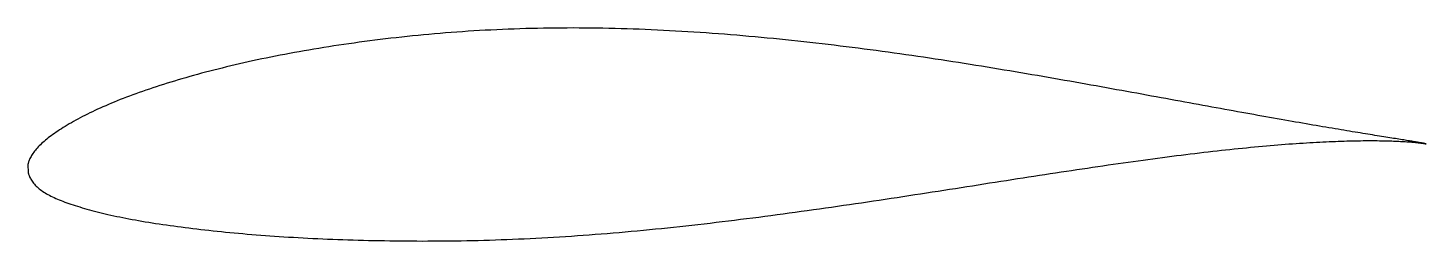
# Model space of a CAD drawing. Header units: metres. Extents: x -16.6 to 33.7, y -2.8 to 4.9.
import ezdxf

# ---------------------------------------------------------------- set-up
doc = ezdxf.new("R2010")
doc.units = ezdxf.units.M

msp = doc.modelspace()

# ---------------------------------------------------------------- linework, layer by layer
msp.add_lwpolyline([(33.713, 0.699), (33.712, 0.7), (33.709, 0.7), (33.704, 0.702), (33.697, 0.703), (33.689, 0.705), (33.678, 0.708), (33.666, 0.711), (33.651, 0.714), (33.635, 0.717), (33.617, 0.721), (33.596, 0.724), (33.574, 0.729), (33.55, 0.733), (33.524, 0.738), (33.497, 0.743), (33.467, 0.748), (33.435, 0.754), (33.402, 0.759), (33.366, 0.766), (33.329, 0.772), (33.29, 0.778), (33.249, 0.785), (33.206, 0.793), (33.161, 0.8), (33.114, 0.808), (33.065, 0.816), (33.015, 0.824), (32.962, 0.832), (32.908, 0.841), (32.852, 0.85), (32.794, 0.86), (32.734, 0.869), (32.673, 0.879), (32.609, 0.889), (32.544, 0.9), (32.476, 0.911), (32.407, 0.922), (32.337, 0.933), (32.264, 0.945), (32.19, 0.957), (32.113, 0.969), (32.035, 0.981), (31.955, 0.994), (31.874, 1.008), (31.79, 1.021), (31.705, 1.035), (31.618, 1.049), (31.529, 1.063), (31.439, 1.078), (31.346, 1.093), (31.252, 1.108), (31.157, 1.124), (31.059, 1.14), (30.96, 1.157), (30.859, 1.173), (30.756, 1.19), (30.652, 1.208), (30.546, 1.225), (30.438, 1.244), (30.329, 1.262), (30.218, 1.281), (30.105, 1.3), (29.991, 1.319), (29.875, 1.339), (29.757, 1.359), (29.638, 1.379), (29.517, 1.4), (29.395, 1.421), (29.271, 1.443), (29.145, 1.465), (29.018, 1.487), (28.889, 1.509), (28.759, 1.532), (28.627, 1.555), (28.493, 1.579), (28.358, 1.603), (28.222, 1.627), (28.084, 1.651), (27.944, 1.676), (27.803, 1.701), (27.661, 1.726), (27.517, 1.752), (27.372, 1.778), (27.225, 1.805), (27.077, 1.831), (26.927, 1.858), (26.776, 1.886), (26.623, 1.913), (26.47, 1.941), (26.314, 1.969), (26.158, 1.997), (26, 2.026), (25.841, 2.055), (25.68, 2.084), (25.518, 2.114), (25.355, 2.143), (25.19, 2.173), (25.025, 2.204), (24.858, 2.234), (24.689, 2.265), (24.52, 2.296), (24.349, 2.327), (24.177, 2.358), (24.004, 2.39), (23.83, 2.422), (23.654, 2.454), (23.478, 2.486), (23.3, 2.519), (23.121, 2.551), (22.941, 2.584), (22.76, 2.617), (22.577, 2.65), (22.394, 2.683), (22.21, 2.716), (22.024, 2.75), (21.838, 2.783), (21.65, 2.816), (21.462, 2.85), (21.272, 2.884), (21.082, 2.918), (20.891, 2.952), (20.698, 2.985), (20.505, 3.019), (20.311, 3.053), (20.116, 3.087), (19.92, 3.121), (19.723, 3.155), (19.525, 3.189), (19.327, 3.223), (19.127, 3.257), (18.927, 3.29), (18.726, 3.324), (18.524, 3.357), (18.322, 3.391), (18.119, 3.425), (17.915, 3.458), (17.71, 3.491), (17.505, 3.524), (17.298, 3.557), (17.092, 3.59), (16.884, 3.622), (16.676, 3.655), (16.468, 3.687), (16.258, 3.719), (16.049, 3.751), (15.838, 3.782), (15.627, 3.814), (15.416, 3.845), (15.204, 3.875), (14.991, 3.906), (14.778, 3.936), (14.564, 3.966), (14.351, 3.996), (14.136, 4.025), (13.921, 4.054), (13.706, 4.082), (13.49, 4.111), (13.274, 4.139), (13.058, 4.166), (12.841, 4.193), (12.624, 4.22), (12.407, 4.246), (12.189, 4.272), (11.971, 4.298), (11.753, 4.323), (11.535, 4.347), (11.316, 4.371), (11.097, 4.395), (10.878, 4.418), (10.659, 4.441), (10.44, 4.463), (10.22, 4.485), (10.001, 4.507), (9.781, 4.527), (9.561, 4.548), (9.341, 4.567), (9.121, 4.586), (8.901, 4.605), (8.681, 4.623), (8.461, 4.641), (8.241, 4.658), (8.021, 4.674), (7.802, 4.69), (7.582, 4.705), (7.362, 4.719), (7.142, 4.733), (6.923, 4.747), (6.703, 4.759), (6.484, 4.771), (6.265, 4.782), (6.046, 4.793), (5.827, 4.803), (5.609, 4.812), (5.39, 4.821), (5.172, 4.829), (4.954, 4.836), (4.737, 4.842), (4.52, 4.848), (4.303, 4.853), (4.086, 4.857), (3.87, 4.861), (3.654, 4.864), (3.439, 4.866), (3.224, 4.867), (3.009, 4.868), (2.795, 4.867), (2.581, 4.866), (2.368, 4.865), (2.155, 4.862), (1.943, 4.859), (1.731, 4.855), (1.519, 4.85), (1.309, 4.845), (1.098, 4.838), (0.889, 4.831), (0.68, 4.823), (0.471, 4.815), (0.264, 4.805), (0.056, 4.795), (-0.15, 4.785), (-0.356, 4.773), (-0.561, 4.761), (-0.766, 4.748), (-0.969, 4.734), (-1.172, 4.72), (-1.374, 4.705), (-1.576, 4.689), (-1.777, 4.673), (-1.977, 4.655), (-2.176, 4.638), (-2.374, 4.62), (-2.571, 4.601), (-2.768, 4.581), (-2.964, 4.561), (-3.159, 4.54), (-3.352, 4.519), (-3.545, 4.497), (-3.738, 4.474), (-3.929, 4.451), (-4.119, 4.428), (-4.308, 4.404), (-4.496, 4.379), (-4.684, 4.354), (-4.87, 4.328), (-5.055, 4.302), (-5.239, 4.276), (-5.422, 4.249), (-5.605, 4.221), (-5.786, 4.193), (-5.965, 4.164), (-6.144, 4.135), (-6.322, 4.106), (-6.498, 4.076), (-6.674, 4.045), (-6.848, 4.015), (-7.021, 3.983), (-7.193, 3.952), (-7.363, 3.92), (-7.533, 3.887), (-7.701, 3.854), (-7.868, 3.821), (-8.034, 3.787), (-8.198, 3.753), (-8.361, 3.718), (-8.523, 3.683), (-8.684, 3.648), (-8.843, 3.612), (-9.001, 3.576), (-9.157, 3.54), (-9.313, 3.503), (-9.466, 3.467), (-9.619, 3.429), (-9.77, 3.392), (-9.92, 3.354), (-10.068, 3.316), (-10.215, 3.277), (-10.36, 3.239), (-10.504, 3.2), (-10.647, 3.16), (-10.788, 3.121), (-10.928, 3.081), (-11.066, 3.041), (-11.203, 3.001), (-11.338, 2.961), (-11.471, 2.92), (-11.603, 2.88), (-11.734, 2.839), (-11.863, 2.798), (-11.99, 2.756), (-12.116, 2.715), (-12.241, 2.673), (-12.363, 2.631), (-12.485, 2.589), (-12.604, 2.547), (-12.722, 2.505), (-12.838, 2.462), (-12.953, 2.42), (-13.066, 2.377), (-13.178, 2.334), (-13.287, 2.291), (-13.395, 2.248), (-13.502, 2.205), (-13.607, 2.162), (-13.71, 2.118), (-13.811, 2.075), (-13.911, 2.031), (-14.009, 1.988), (-14.105, 1.944), (-14.199, 1.9), (-14.292, 1.856), (-14.383, 1.812), (-14.473, 1.768), (-14.56, 1.724), (-14.646, 1.68), (-14.73, 1.636), (-14.812, 1.592), (-14.893, 1.549), (-14.971, 1.505), (-15.048, 1.461), (-15.123, 1.418), (-15.197, 1.375), (-15.268, 1.332), (-15.338, 1.289), (-15.406, 1.246), (-15.472, 1.204), (-15.536, 1.162), (-15.599, 1.12), (-15.659, 1.078), (-15.718, 1.036), (-15.775, 0.995), (-15.83, 0.954), (-15.883, 0.913), (-15.935, 0.873), (-15.984, 0.832), (-16.032, 0.792), (-16.078, 0.752), (-16.121, 0.711), (-16.163, 0.672), (-16.204, 0.632), (-16.242, 0.593), (-16.278, 0.553), (-16.313, 0.514), (-16.345, 0.475), (-16.376, 0.437), (-16.405, 0.398), (-16.432, 0.36), (-16.457, 0.323), (-16.48, 0.286), (-16.501, 0.25), (-16.521, 0.214), (-16.538, 0.179), (-16.554, 0.145), (-16.567, 0.113), (-16.579, 0.082), (-16.589, 0.053), (-16.597, 0.027), (-16.603, 0.005), (-16.608, -0.012), (-16.611, -0.023), (-16.605, -0.344), (-16.604, -0.347), (-16.601, -0.355), (-16.596, -0.367), (-16.589, -0.385), (-16.579, -0.41), (-16.568, -0.439), (-16.555, -0.471), (-16.54, -0.504), (-16.523, -0.538), (-16.504, -0.573), (-16.483, -0.608), (-16.461, -0.643), (-16.436, -0.678), (-16.41, -0.712), (-16.381, -0.746), (-16.351, -0.78), (-16.319, -0.813), (-16.285, -0.846), (-16.249, -0.878), (-16.211, -0.909), (-16.171, -0.941), (-16.129, -0.972), (-16.086, -1.002), (-16.041, -1.032), (-15.993, -1.062), (-15.944, -1.091), (-15.893, -1.119), (-15.84, -1.148), (-15.786, -1.176), (-15.729, -1.203), (-15.671, -1.23), (-15.611, -1.257), (-15.549, -1.284), (-15.485, -1.31), (-15.419, -1.337), (-15.352, -1.363), (-15.282, -1.389), (-15.211, -1.414), (-15.138, -1.44), (-15.064, -1.466), (-14.987, -1.491), (-14.909, -1.516), (-14.829, -1.542), (-14.747, -1.567), (-14.663, -1.592), (-14.578, -1.617), (-14.49, -1.642), (-14.401, -1.667), (-14.311, -1.692), (-14.218, -1.716), (-14.124, -1.74), (-14.028, -1.764), (-13.93, -1.788), (-13.831, -1.812), (-13.73, -1.835), (-13.627, -1.858), (-13.523, -1.881), (-13.417, -1.904), (-13.309, -1.926), (-13.199, -1.948), (-13.088, -1.97), (-12.976, -1.992), (-12.861, -2.013), (-12.745, -2.034), (-12.628, -2.055), (-12.508, -2.076), (-12.387, -2.096), (-12.265, -2.116), (-12.141, -2.136), (-12.015, -2.156), (-11.888, -2.175), (-11.759, -2.194), (-11.629, -2.213), (-11.497, -2.232), (-11.364, -2.251), (-11.229, -2.269), (-11.093, -2.287), (-10.955, -2.305), (-10.816, -2.322), (-10.675, -2.339), (-10.533, -2.356), (-10.389, -2.373), (-10.244, -2.389), (-10.097, -2.406), (-9.949, -2.422), (-9.8, -2.437), (-9.649, -2.452), (-9.497, -2.468), (-9.343, -2.482), (-9.188, -2.497), (-9.032, -2.511), (-8.874, -2.525), (-8.715, -2.539), (-8.555, -2.552), (-8.393, -2.565), (-8.231, -2.578), (-8.066, -2.59), (-7.901, -2.602), (-7.734, -2.614), (-7.567, -2.625), (-7.397, -2.636), (-7.227, -2.647), (-7.056, -2.657), (-6.883, -2.667), (-6.709, -2.677), (-6.534, -2.686), (-6.358, -2.695), (-6.181, -2.703), (-6.002, -2.712), (-5.823, -2.719), (-5.642, -2.727), (-5.46, -2.734), (-5.278, -2.74), (-5.094, -2.746), (-4.909, -2.752), (-4.723, -2.758), (-4.536, -2.763), (-4.348, -2.767), (-4.159, -2.771), (-3.97, -2.775), (-3.779, -2.778), (-3.587, -2.781), (-3.394, -2.784), (-3.201, -2.786), (-3.007, -2.788), (-2.811, -2.789), (-2.615, -2.79), (-2.418, -2.791), (-2.22, -2.79), (-2.022, -2.79), (-1.822, -2.789), (-1.622, -2.787), (-1.421, -2.785), (-1.219, -2.782), (-1.017, -2.779), (-0.813, -2.776), (-0.61, -2.771), (-0.405, -2.767), (-0.2, -2.761), (0.006, -2.755), (0.213, -2.749), (0.42, -2.742), (0.628, -2.734), (0.836, -2.726), (1.045, -2.717), (1.255, -2.708), (1.465, -2.698), (1.676, -2.688), (1.887, -2.676), (2.099, -2.665), (2.311, -2.652), (2.523, -2.64), (2.736, -2.626), (2.95, -2.612), (3.164, -2.598), (3.378, -2.582), (3.593, -2.567), (3.808, -2.55), (4.023, -2.533), (4.239, -2.516), (4.455, -2.498), (4.672, -2.48), (4.888, -2.461), (5.105, -2.441), (5.323, -2.421), (5.54, -2.4), (5.758, -2.379), (5.976, -2.358), (6.194, -2.336), (6.412, -2.313), (6.63, -2.29), (6.849, -2.267), (7.068, -2.243), (7.286, -2.219), (7.505, -2.195), (7.724, -2.169), (7.943, -2.144), (8.162, -2.118), (8.381, -2.092), (8.601, -2.066), (8.82, -2.039), (9.039, -2.011), (9.258, -1.984), (9.477, -1.956), (9.696, -1.928), (9.914, -1.9), (10.133, -1.871), (10.352, -1.842), (10.57, -1.813), (10.788, -1.783), (11.006, -1.753), (11.224, -1.723), (11.442, -1.693), (11.66, -1.663), (11.877, -1.632), (12.094, -1.602), (12.311, -1.571), (12.527, -1.539), (12.743, -1.508), (12.959, -1.477), (13.174, -1.445), (13.39, -1.414), (13.604, -1.382), (13.819, -1.35), (14.033, -1.318), (14.246, -1.286), (14.459, -1.254), (14.672, -1.221), (14.884, -1.189), (15.096, -1.157), (15.307, -1.124), (15.518, -1.092), (15.728, -1.059), (15.938, -1.027), (16.147, -0.994), (16.355, -0.962), (16.563, -0.93), (16.771, -0.897), (16.977, -0.865), (17.183, -0.833), (17.389, -0.801), (17.594, -0.769), (17.798, -0.737), (18.001, -0.705), (18.204, -0.674), (18.406, -0.642), (18.607, -0.611), (18.807, -0.58), (19.007, -0.549), (19.206, -0.518), (19.404, -0.487), (19.601, -0.457), (19.797, -0.427), (19.993, -0.397), (20.187, -0.367), (20.381, -0.337), (20.574, -0.308), (20.766, -0.279), (20.957, -0.25), (21.147, -0.222), (21.336, -0.194), (21.524, -0.166), (21.712, -0.138), (21.898, -0.111), (22.083, -0.084), (22.267, -0.057), (22.45, -0.031), (22.632, -0.005), (22.813, 0.021), (22.993, 0.046), (23.172, 0.071), (23.35, 0.096), (23.527, 0.12), (23.702, 0.144), (23.876, 0.168), (24.05, 0.191), (24.222, 0.213), (24.393, 0.236), (24.562, 0.257), (24.731, 0.279), (24.898, 0.3), (25.064, 0.321), (25.228, 0.341), (25.392, 0.361), (25.554, 0.38), (25.715, 0.399), (25.875, 0.417), (26.033, 0.435), (26.19, 0.453), (26.345, 0.47), (26.5, 0.487), (26.653, 0.503), (26.804, 0.519), (26.954, 0.535), (27.103, 0.55), (27.251, 0.564), (27.397, 0.579), (27.541, 0.592), (27.684, 0.606), (27.826, 0.618), (27.966, 0.631), (28.105, 0.643), (28.242, 0.655), (28.378, 0.666), (28.512, 0.676), (28.645, 0.687), (28.776, 0.697), (28.906, 0.706), (29.034, 0.715), (29.16, 0.724), (29.285, 0.732), (29.409, 0.74), (29.531, 0.747), (29.651, 0.754), (29.77, 0.761), (29.887, 0.767), (30.002, 0.773), (30.116, 0.778), (30.228, 0.783), (30.339, 0.788), (30.448, 0.792), (30.555, 0.796), (30.661, 0.8), (30.764, 0.803), (30.867, 0.806), (30.967, 0.809), (31.066, 0.811), (31.163, 0.813), (31.259, 0.814), (31.352, 0.816), (31.444, 0.817), (31.534, 0.817), (31.623, 0.818), (31.709, 0.818), (31.794, 0.818), (31.878, 0.817), (31.959, 0.817), (32.039, 0.816), (32.116, 0.815), (32.192, 0.813), (32.267, 0.812), (32.339, 0.81), (32.41, 0.808), (32.479, 0.806), (32.546, 0.803), (32.611, 0.801), (32.674, 0.798), (32.736, 0.795), (32.795, 0.792), (32.853, 0.789), (32.909, 0.786), (32.963, 0.783), (33.016, 0.779), (33.066, 0.776), (33.115, 0.772), (33.161, 0.769), (33.206, 0.765), (33.249, 0.761), (33.29, 0.758), (33.329, 0.754), (33.367, 0.75), (33.402, 0.746), (33.435, 0.742), (33.467, 0.739), (33.497, 0.735), (33.524, 0.732), (33.55, 0.728), (33.574, 0.725), (33.596, 0.721), (33.617, 0.718), (33.635, 0.715), (33.651, 0.712), (33.666, 0.71), (33.678, 0.707), (33.689, 0.705), (33.697, 0.703), (33.704, 0.702), (33.709, 0.7), (33.712, 0.7), (33.713, 0.699)], close=True)

doc.saveas('drawing.dxf')
